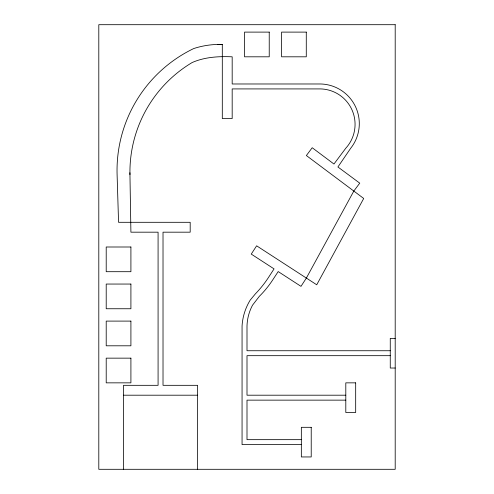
<?xml version="1.0" encoding="UTF-8"?>
<svg xmlns="http://www.w3.org/2000/svg" width="494" height="494" viewBox="0 0 494 494"><rect width="100%" height="100%" fill="white"/><g stroke="black" fill="none" stroke-linecap="round" stroke-linejoin="round"><path stroke-width="0.74" d="M217.348 44.46L222.3 44.46L222.3 118.56L232.18 118.56L232.18 88.92L318.63 88.92A35.414 35.414 0 0 1 345.8 148.2L333.956 164.02L312.208 147.737L306.366 155.536L363.708 198.465L316.728 284.785L256.627 245.814L251.255 254.101L274.053 268.884L268.674 277.177A109.223 109.223 0 0 1 262.468 285.798L261.128 287.446A109.223 109.223 0 0 1 255.454 293.776L250.248 300.043A55.544 55.544 0 0 0 242.06 326.04L242.06 444.6L301.34 444.6M395.2 338.39L390.26 338.39L390.26 368.03L395.2 368.03M390.26 350.74L247 350.74L247 326.04A47.084 47.084 0 0 1 252.52 305.193L259.412 296.233A98.201 98.201 0 0 0 263.679 291.744L265.037 290.188A98.201 98.201 0 0 0 272.478 280.283L278.196 271.57L300.994 286.353L306.366 278.066L353.821 191.061L359.743 183.151L337.915 166.978L350.74 148.2A39.631 39.631 0 0 0 318.63 83.98L232.18 83.98L232.18 56.81C218.663 56.211 204.72 57.008 192.172 62.522A127.52 127.52 0 0 0 129.959 174.617M390.26 355.68L247 355.68L247 395.2L345.8 395.2M123.5 395.2L197.6 395.2M345.8 400.14L247 400.14L247 439.66L301.34 439.66M222.3 44.46C212.63 44.145 202.917 45.534 193.722 48.554A135.251 135.251 0 0 0 117.097 174.617L118.56 222.3L190.19 222.3L190.19 232.18L163.02 232.18L163.02 385.32L197.6 385.32L197.6 469.3M129.916 172.721L130.91 232.18L158.08 232.18L158.08 385.32L123.5 385.32L123.5 469.3M395.2 24.7L98.8 24.7L98.8 469.3L395.2 469.3L395.2 24.7M269.23 32.11L244.53 32.11L244.53 56.81L269.23 56.81L269.23 32.11M306.28 32.11L281.58 32.11L281.58 56.81L306.28 56.81L306.28 32.11M130.91 247L106.21 247L106.21 271.7L130.91 271.7L130.91 247M130.91 284.05L106.21 284.05L106.21 308.75L130.91 308.75L130.91 284.05M130.91 321.1L106.21 321.1L106.21 345.8L130.91 345.8L130.91 321.1M130.91 358.15L106.21 358.15L106.21 382.85L130.91 382.85L130.91 358.15M355.68 382.85L345.8 382.85L345.8 412.49L355.68 412.49L355.68 382.85M311.22 427.31L301.34 427.31L301.34 456.95L311.22 456.95L311.22 427.31"/></g></svg>
